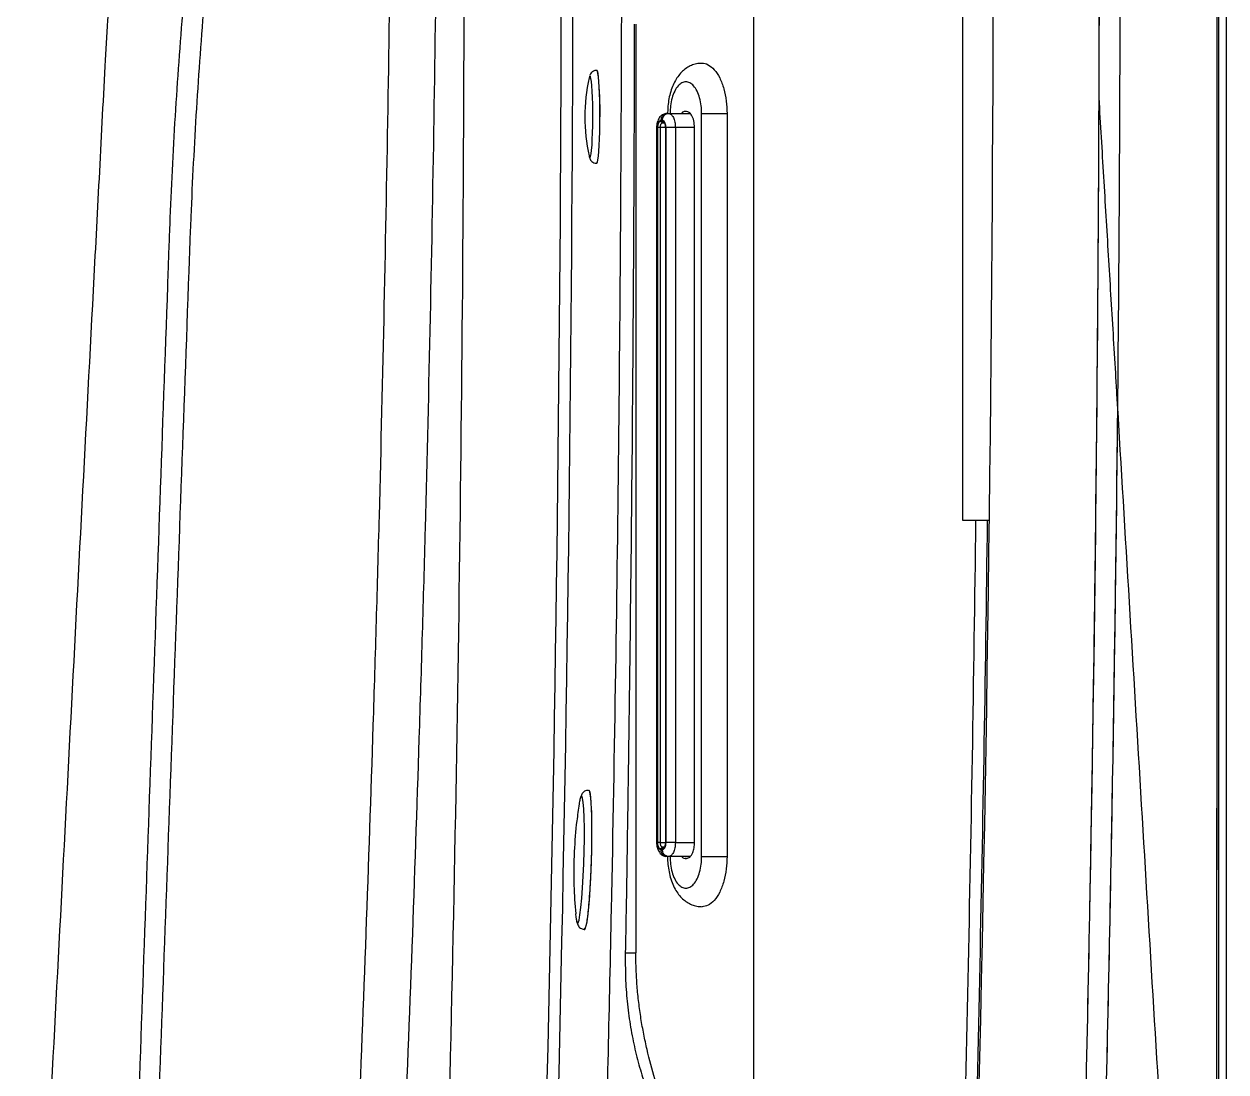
# Model space of a CAD drawing. Extents: x 527 to 611, y 788 to 934.
# Drawn here: x 598.55 to 611.49, y 832.76 to 844.04 of the extents above; entities that cross this region are included whole.
import ezdxf

# ---------------------------------------------------------------- set-up
doc = ezdxf.new("R2010")
doc.units = 0
doc.header["$MEASUREMENT"] = 0
doc.layers.add('1', color=4, linetype='Continuous')
doc.layers.add('GEOMETRY', color=3, linetype='Continuous', lineweight=25)

# ---------------------------------------------------------------- blocks, each defined once
blk = doc.blocks.new('2026_FLAIR')
at = {"layer": 'GEOMETRY'}
for p, q in [((84.42, 81.522), (84.42, 17.135)), ((84.42, 81.522), (84.42, 2.898)), ((81.583, 53.339), (81.583, 35.339)), ((79.338, 25.681), (79.338, 45.681)), ((78.066, 40.681), (78.066, 30.681)), ((77.648, 40.182), (77.645, 40.182)), ((78.613, 39.739), (78.598, 39.739)), ((78.599, 39.739), (78.598, 39.739)), ((78.611, 39.738), (78.599, 39.739)), ((78.353, 39.644), (78.337, 39.644)), ((78.338, 39.638), (78.353, 39.638)), ((78.37, 39.618), (78.355, 39.618)), ((78.355, 39.618), (78.37, 39.618)), ((78.37, 39.618), (78.375, 39.616)), ((78.402, 39.719), (78.418, 39.719)), ((78.418, 39.719), (78.65, 39.719)), ((78.775, 31.719), (78.775, 39.719)), ((79.048, 39.719), (79.048, 31.719)), ((78.29, 39.569), (78.29, 31.868)), ((78.3, 39.569), (78.3, 31.869)), ((78.303, 31.869), (78.303, 39.568)), ((78.33, 39.568), (78.33, 31.869)), ((78.385, 39.567), (78.33, 39.568)), ((78.385, 39.568), (78.385, 31.869)), ((78.388, 39.568), (78.388, 31.869)), ((78.391, 31.869), (78.391, 39.569)), ((78.492, 39.569), (78.492, 31.869)), ((78.698, 39.569), (78.492, 39.569)), ((78.698, 31.869), (78.698, 39.569)), ((81.583, 35.339), (81.864, 35.339)), ((78.33, 31.869), (78.385, 31.87)), ((78.492, 31.869), (78.698, 31.869)), ((78.337, 31.794), (78.353, 31.794)), ((78.353, 31.799), (78.338, 31.799)), ((78.355, 31.819), (78.37, 31.819)), ((78.37, 31.819), (78.355, 31.819)), ((78.375, 31.821), (78.37, 31.819)), ((78.418, 31.719), (78.402, 31.719)), ((78.651, 31.719), (78.418, 31.719)), ((78.598, 31.699), (78.613, 31.699)), ((78.612, 31.699), (78.598, 31.699)), ((77.953, 30.681), (78.066, 30.681))]:
    blk.add_line(p, q, dxfattribs=at)
at = {"layer": 'GEOMETRY', "flags": 128}
for points in [[(77.567, 40.117), (77.567, 40.116), (77.563, 40.102)], [(77.588, 40.061), (77.583, 40.096), (77.578, 40.117), (77.572, 40.124), (77.567, 40.117)], [(77.663, 40.111), (77.658, 40.149), (77.652, 40.172), (77.646, 40.182), (77.645, 40.182)], [(77.666, 40.111), (77.66, 40.149), (77.655, 40.172), (77.649, 40.182), (77.648, 40.182)], [(77.568, 39.245), (77.569, 39.242), (77.575, 39.242), (77.58, 39.256), (77.586, 39.284), (77.59, 39.325), (77.595, 39.377), (77.598, 39.439), (77.601, 39.509), (77.602, 39.584), (77.603, 39.663), (77.603, 39.742), (77.602, 39.819), (77.599, 39.892), (77.596, 39.958), (77.592, 40.015), (77.588, 40.061)], [(77.645, 39.182), (77.647, 39.183), (77.653, 39.195), (77.659, 39.221), (77.664, 39.26), (77.669, 39.311), (77.673, 39.373), (77.676, 39.444), (77.678, 39.522), (77.68, 39.604), (77.68, 39.689), (77.679, 39.773), (77.678, 39.855), (77.675, 39.932), (77.672, 40.002), (77.668, 40.062), (77.663, 40.111)], [(77.563, 39.262), (77.564, 39.256), (77.568, 39.245)], [(77.417, 31.102), (77.42, 31.068), (77.427, 31.023), (77.436, 31.001), (77.445, 31.005), (77.455, 31.035), (77.465, 31.09), (77.475, 31.171), (77.485, 31.27), (77.494, 31.382), (77.501, 31.506), (77.506, 31.642), (77.51, 31.779), (77.512, 31.907), (77.512, 32.027), (77.509, 32.137), (77.506, 32.232), (77.5, 32.302), (77.493, 32.347), (77.484, 32.368), (77.484, 32.368)], [(77.514, 30.933), (77.518, 30.935), (77.526, 30.949), (77.533, 30.977), (77.541, 31.019), (77.549, 31.072), (77.556, 31.137), (77.564, 31.212), (77.57, 31.296), (77.576, 31.387), (77.582, 31.484), (77.586, 31.584), (77.59, 31.686), (77.592, 31.788), (77.594, 31.888), (77.594, 31.985), (77.594, 32.075), (77.592, 32.159), (77.59, 32.233), (77.586, 32.297), (77.582, 32.35), (77.576, 32.39), (77.57, 32.417), (77.564, 32.431), (77.56, 32.432)]]:
    blk.add_lwpolyline(points, dxfattribs=at)
at = {"layer": 'GEOMETRY'}
for centre, radius, start, end in [((-466.785, 42.21), 548.701, 357.54177, 3.13498), ((-466.785, 42.21), 544.051, 357.59441, 359.98781), ((-466.785, 42.21), 544.176, 357.6105, 359.98781), ((79.518, 39.682), 2, 167.8788, 192.1212), ((73.441, 39.729), 4.241, 359.3686, 5.1715), ((-466.785, 42.21), 548.556, 358.21535, 359.2823), ((-466.785, 42.21), 548.681, 358.21536, 359.28246)]:
    blk.add_arc(centre, radius, start, end, dxfattribs=at)
for points, knots in [([(84.345, 18.384), (84.344, 23.645), (84.344, 28.907), (84.344, 39.43), (84.344, 44.691), (84.344, 55.214), (84.344, 60.476), (84.345, 68.368), (84.345, 70.999), (84.346, 74.945), (84.346, 76.26), (84.346, 78.234), (84.346, 79.22), (84.346, 80.371), (84.346, 80.947), (84.346, 81.234), (84.346, 81.378), (84.346, 81.44), (84.346, 81.481), (84.346, 81.501), (84.346, 81.522)], [0, 0, 0, 0, 0.25, 0.25, 0.5, 0.5, 0.75, 0.75, 0.875, 0.875, 0.9375, 0.9375, 0.96875, 0.984375, 0.992188, 0.996094, 0.998047, 0.999023, 0.999023, 1, 1, 1, 1]), ([(84.346, 2.898), (84.346, 2.924), (84.346, 2.949), (84.346, 3), (84.346, 3.077), (84.346, 3.256), (84.346, 3.615), (84.346, 4.331), (84.346, 5.765), (84.346, 6.993), (84.346, 9.45), (84.345, 11.088), (84.345, 16.002), (84.345, 19.278), (84.344, 29.106), (84.344, 35.658), (84.344, 48.762), (84.344, 55.314), (84.345, 65.142), (84.345, 68.418), (84.345, 73.332), (84.346, 74.97), (84.346, 77.427), (84.346, 78.655), (84.346, 80.089), (84.346, 80.805), (84.346, 81.164), (84.346, 81.343), (84.346, 81.42), (84.346, 81.471), (84.346, 81.496), (84.346, 81.522)], [0, 0, 0, 0, 0.000977, 0.000977, 0.001953, 0.003906, 0.007813, 0.015625, 0.03125, 0.0625, 0.0625, 0.125, 0.125, 0.25, 0.25, 0.5, 0.5, 0.75, 0.75, 0.875, 0.875, 0.9375, 0.9375, 0.96875, 0.984375, 0.992188, 0.996094, 0.998047, 0.999023, 0.999023, 1, 1, 1, 1]), ([(84.277, 81.473), (84.277, 81.47), (84.277, 81.468), (84.277, 81.462), (84.277, 81.455), (84.277, 81.437), (84.277, 81.401), (84.277, 81.33), (84.277, 81.188), (84.278, 80.903), (84.279, 80.334), (84.282, 79.195), (84.284, 78.219), (84.288, 76.267), (84.291, 74.966), (84.299, 71.062), (84.303, 68.459), (84.314, 60.651), (84.318, 55.446), (84.323, 45.035), (84.323, 39.829), (84.319, 29.418), (84.314, 24.213), (84.307, 19.008)], [0, 0, 0, 0, 0.000122, 0.000122, 0.000244, 0.000488, 0.000977, 0.001953, 0.003906, 0.007812, 0.015625, 0.03125, 0.0625, 0.0625, 0.125, 0.125, 0.25, 0.25, 0.5, 0.5, 0.75, 0.75, 1, 1, 1, 1]), ([(84.277, 81.473), (84.277, 81.469), (84.277, 81.466), (84.277, 81.46), (84.277, 81.45), (84.277, 81.428), (84.277, 81.383), (84.277, 81.294), (84.278, 81.115), (84.278, 80.757), (84.28, 80.041), (84.283, 78.61), (84.286, 77.383), (84.291, 74.929), (84.294, 73.293), (84.303, 68.385), (84.308, 65.113), (84.315, 58.569), (84.318, 55.298), (84.321, 48.754), (84.323, 42.21), (84.321, 35.666), (84.318, 29.122), (84.315, 25.851), (84.308, 19.307), (84.303, 16.035), (84.291, 9.491), (84.284, 6.219), (84.277, 2.947)], [0, 0, 0, 0, 0.000122, 0.000122, 0.000244, 0.000488, 0.000977, 0.001953, 0.003906, 0.007812, 0.015625, 0.03125, 0.0625, 0.0625, 0.125, 0.125, 0.25, 0.25, 0.375, 0.375, 0.5, 0.625, 0.625, 0.75, 0.75, 0.875, 0.875, 1, 1, 1, 1]), ([(81.835, 79.681), (81.846, 79.524), (81.866, 79.21), (81.897, 78.738), (81.927, 78.266), (81.957, 77.794), (81.986, 77.322), (82.015, 76.85), (82.044, 76.377), (82.072, 75.904), (82.1, 75.431), (82.127, 74.958), (82.154, 74.485), (82.181, 74.011), (82.207, 73.538), (82.233, 73.064), (82.258, 72.59), (82.283, 72.115), (82.308, 71.641), (82.332, 71.166), (82.356, 70.692), (82.379, 70.217), (82.435, 69.074), (82.518, 67.263), (82.62, 64.78), (82.712, 62.29), (82.792, 59.801), (82.862, 57.314), (82.921, 54.828), (82.969, 52.337), (82.999, 50.373), (83.017, 48.938), (83.026, 48.033), (83.034, 47.129), (83.041, 46.224), (83.047, 45.319), (83.051, 44.414), (83.054, 43.508), (83.055, 42.603), (83.055, 41.697), (83.053, 40.791), (83.051, 40.187), (83.05, 39.885)], [0, 0, 0, 0, 0.011865, 0.023734, 0.035607, 0.047484, 0.059366, 0.071251, 0.08314, 0.095033, 0.10693, 0.118831, 0.130736, 0.142645, 0.154558, 0.166475, 0.178397, 0.190322, 0.202252, 0.214185, 0.226123, 0.238065, 0.250011, 0.312259, 0.374667, 0.437237, 0.49997, 0.562266, 0.624696, 0.687259, 0.749958, 0.77267, 0.795386, 0.818105, 0.840828, 0.863555, 0.886286, 0.909021, 0.93176, 0.954502, 0.977249, 1, 1, 1, 1]), ([(81.835, 79.681), (82.054, 76.381), (82.243, 73.068), (82.402, 69.741), (82.561, 66.444), (82.69, 63.129), (82.791, 59.795), (82.89, 56.492), (82.962, 53.175), (83.005, 49.842), (83.048, 46.527), (83.063, 43.207), (83.05, 39.885)], [0, 0, 0, 0, 0.25, 0.25, 0.25, 0.5, 0.5, 0.5, 0.75, 0.75, 0.75, 1, 1, 1, 1]), ([(83.254, 36.501), (83.29, 40.103), (83.292, 43.706), (83.227, 50.911), (83.16, 54.512), (82.955, 61.711), (82.818, 65.309), (82.469, 72.503), (82.258, 76.099), (82.011, 79.693)], [0, 0, 0, 0, 0.25, 0.25, 0.5, 0.5, 0.75, 0.75, 1, 1, 1, 1]), ([(83.254, 36.501), (83.29, 40.103), (83.292, 43.706), (83.227, 50.911), (83.16, 54.512), (82.955, 61.711), (82.818, 65.309), (82.469, 72.503), (82.258, 76.099), (82.011, 79.693)], [0.807814, 0.807814, 0.807814, 0.807814, 1.082323, 1.082323, 1.356832, 1.356832, 1.631341, 1.631341, 1.90585, 1.90585, 1.90585, 1.90585]), ([(77.415, 18.847), (77.457, 19.872), (77.542, 21.921), (77.647, 24.996), (77.736, 28.072), (77.823, 31.833), (77.893, 36.28), (77.922, 41.413), (77.916, 45.532), (77.882, 47.939), (77.873, 48.635)], [0, 0, 0, 0, 0.103256, 0.206512, 0.309781, 0.41305, 0.585314, 0.757578, 0.929903, 1, 1, 1, 1]), ([(73.38, 42.686), (73.374, 42.638), (73.368, 42.589), (73.356, 42.492), (73.351, 42.443), (73.334, 42.297), (73.323, 42.199), (73.29, 41.907), (73.27, 41.712), (73.232, 41.322), (73.214, 41.127), (73.181, 40.737), (73.165, 40.542), (73.122, 39.957), (73.097, 39.568), (73.067, 38.984), (73.058, 38.789), (73.047, 38.497), (73.043, 38.4), (73.036, 38.205), (73.033, 38.108), (73.002, 37.232), (72.974, 36.456), (72.919, 34.908), (72.892, 34.136), (72.81, 31.825), (72.756, 30.293), (72.648, 27.243), (72.595, 25.728), (72.542, 24.222)], [0, 0, 0, 0, 0.007813, 0.007813, 0.015625, 0.015625, 0.03125, 0.03125, 0.0625, 0.0625, 0.09375, 0.09375, 0.125, 0.125, 0.1875, 0.1875, 0.21875, 0.21875, 0.234375, 0.234375, 0.25, 0.25, 0.375, 0.375, 0.5, 0.5, 0.75, 0.75, 1, 1, 1, 1]), ([(72.759, 24.258), (72.814, 25.761), (72.868, 27.274), (72.978, 30.318), (73.033, 31.848), (73.117, 34.154), (73.145, 34.925), (73.201, 36.471), (73.229, 37.245), (73.261, 38.119), (73.264, 38.216), (73.271, 38.411), (73.275, 38.508), (73.287, 38.799), (73.296, 38.993), (73.326, 39.576), (73.35, 39.965), (73.407, 40.743), (73.44, 41.132), (73.516, 41.91), (73.558, 42.299), (73.606, 42.688)], [0, 0, 0, 0, 0.25, 0.25, 0.5, 0.5, 0.625, 0.625, 0.75, 0.75, 0.765625, 0.765625, 0.78125, 0.78125, 0.8125, 0.8125, 0.875, 0.875, 0.9375, 0.9375, 1, 1, 1, 1]), ([(72.519, 42.196), (72.5, 42.033), (72.481, 41.869), (72.448, 41.541), (72.432, 41.377), (72.39, 40.885), (72.368, 40.557), (72.35, 40.229)], [0, 0, 0, 0, 0.02035008, 0.02035008, 0.04070015, 0.04070015, 0.08140031, 0.08140031, 0.08140031, 0.08140031]), ([(75.428, 42.192), (75.412, 40.669), (75.387, 39.153), (75.339, 36.888), (75.321, 36.134), (75.292, 35.007), (75.281, 34.631), (75.26, 33.881), (75.248, 33.507), (75.189, 31.637), (75.134, 30.149), (75.041, 27.93), (75.008, 27.192), (74.939, 25.722), (74.903, 24.989), (74.864, 24.258)], [0, 0, 0, 0, 0.25, 0.25, 0.375, 0.375, 0.4375, 0.4375, 0.5, 0.5, 0.75, 0.75, 0.875, 0.875, 1, 1, 1, 1]), ([(75.363, 24.074), (75.402, 24.808), (75.438, 25.544), (75.508, 27.022), (75.54, 27.764), (75.634, 29.994), (75.688, 31.489), (75.747, 33.367), (75.759, 33.744), (75.781, 34.497), (75.791, 34.875), (75.821, 36.008), (75.839, 36.765), (75.871, 38.282), (75.885, 39.042), (75.909, 40.566), (75.919, 41.329), (75.927, 42.094)], [0, 0, 0, 0, 0.125, 0.125, 0.25, 0.25, 0.5, 0.5, 0.5625, 0.5625, 0.625, 0.625, 0.75, 0.75, 0.875, 0.875, 1, 1, 1, 1]), ([(76.216, 42.094), (76.216, 41.323), (76.209, 38.233), (76.15, 32.825), (75.985, 25.877), (75.817, 21.248), (75.717, 18.937)], [0, 0, 0, 0, 0.099878, 0.400169, 0.700461, 1, 1, 1, 1]), ([(78.05, 40.681), (78.049, 40.136), (78.045, 38.88), (78.033, 36.912), (78.013, 34.776), (77.99, 32.996), (77.97, 31.631), (77.959, 30.978), (77.953, 30.681)], [0.3272005, 0.3272005, 0.3272005, 0.3272005, 0.375, 0.4375, 0.5, 0.5625, 0.59375, 0.6198438, 0.6198438, 0.6198438, 0.6198438]), ([(78.778, 40.258), (78.759, 40.257), (78.72, 40.255), (78.664, 40.237), (78.613, 40.21), (78.568, 40.173), (78.526, 40.127), (78.49, 40.072), (78.459, 40.008), (78.435, 39.936), (78.418, 39.858), (78.41, 39.785), (78.409, 39.738), (78.408, 39.719)], [0, 0, 0, 0, 0.083464, 0.165916, 0.24792, 0.331793, 0.419871, 0.514108, 0.614775, 0.719302, 0.823501, 0.926501, 1, 1, 1, 1]), ([(78.778, 40.259), (78.778, 40.259), (78.8, 40.264), (78.846, 40.245), (78.913, 40.195), (78.972, 40.105), (79.016, 39.988), (79.043, 39.855), (79.047, 39.763), (79.048, 39.719)], [0, 0, 0, 0, 0.000031, 0.157033, 0.325374, 0.500016, 0.674657, 0.842998, 1, 1, 1, 1]), ([(72.35, 40.229), (72.34, 40.027), (72.329, 39.825), (72.308, 39.422), (72.298, 39.221), (72.266, 38.617), (72.245, 38.214), (72.224, 37.812)], [0.0814003, 0.0814003, 0.0814003, 0.0814003, 0.106419, 0.106419, 0.1314378, 0.1314378, 0.1814752, 0.1814752, 0.1814752, 0.1814752]), ([(77.646, 40.181), (77.644, 40.181), (77.632, 40.183), (77.612, 40.176), (77.591, 40.162), (77.579, 40.146), (77.574, 40.136), (77.572, 40.132), (77.572, 40.132)], [0, 0, 0, 0, 0.061739, 0.33031, 0.5532, 0.764005, 0.990427, 1, 1, 1, 1]), ([(78.775, 39.719), (78.774, 39.747), (78.772, 39.804), (78.755, 39.888), (78.727, 39.962), (78.69, 40.018), (78.648, 40.051), (78.605, 40.062), (78.562, 40.051), (78.52, 40.018), (78.483, 39.962), (78.455, 39.888), (78.438, 39.804), (78.436, 39.747), (78.435, 39.719)], [0, 0, 0, 0, 0.078504, 0.162677, 0.25, 0.337323, 0.421496, 0.5, 0.578504, 0.662677, 0.75, 0.837323, 0.921496, 1, 1, 1, 1]), ([(83.05, 39.885), (83.049, 39.722), (83.048, 39.396), (83.046, 38.906), (83.043, 38.417), (83.039, 37.928), (83.035, 37.439), (83.031, 36.95), (83.027, 36.461), (83.022, 35.973), (83.016, 35.484), (83.011, 34.996), (83.004, 34.507), (82.998, 34.019), (82.991, 33.531), (82.983, 33.043), (82.976, 32.556), (82.967, 32.068), (82.959, 31.58), (82.939, 30.52), (82.905, 28.89), (82.851, 26.69), (82.788, 24.495), (82.717, 22.298), (82.637, 20.1), (82.549, 17.902), (82.452, 15.708), (82.368, 13.954), (82.301, 12.637), (82.255, 11.757), (82.207, 10.878), (82.158, 9.999), (82.108, 9.121), (82.056, 8.244), (82.003, 7.367), (81.949, 6.49), (81.893, 5.615), (81.854, 5.031), (81.835, 4.739)], [0, 0, 0, 0, 0.013918, 0.027832, 0.041743, 0.05565, 0.069554, 0.083454, 0.097351, 0.111245, 0.125135, 0.139022, 0.152905, 0.166785, 0.180662, 0.194535, 0.208405, 0.222271, 0.236135, 0.249995, 0.312697, 0.375263, 0.437695, 0.499994, 0.562701, 0.625269, 0.687698, 0.749989, 0.775058, 0.800113, 0.825152, 0.850175, 0.875184, 0.900177, 0.925155, 0.950118, 0.975067, 1, 1, 1, 1]), ([(83.05, 39.885), (83.039, 36.948), (83.005, 34.017), (82.95, 31.093), (82.894, 28.15), (82.816, 25.22), (82.716, 22.303), (82.615, 19.361), (82.491, 16.432), (82.346, 13.518), (82.198, 10.582), (82.028, 7.655), (81.835, 4.739)], [0, 0, 0, 0, 0.25, 0.25, 0.25, 0.5, 0.5, 0.5, 0.75, 0.75, 0.75, 1, 1, 1, 1]), ([(83.05, 39.885), (83.067, 39.603), (83.084, 39.32), (83.118, 38.755), (83.135, 38.473), (83.161, 38.05), (83.169, 37.909), (83.186, 37.627), (83.195, 37.486), (83.212, 37.204), (83.22, 37.063), (83.233, 36.852), (83.237, 36.782), (83.245, 36.641), (83.25, 36.571), (83.254, 36.501)], [0, 0, 0, 0, 0.25, 0.25, 0.5, 0.5, 0.625, 0.625, 0.75, 0.75, 0.875, 0.875, 0.9375, 0.9375, 1, 1, 1, 1]), ([(78.598, 39.739), (78.585, 39.738), (78.571, 39.737), (78.56, 39.72), (78.559, 39.719)], [0, 0, 0, 0, 0.899317, 1, 1, 1, 1]), ([(78.698, 39.569), (78.696, 39.593), (78.693, 39.643), (78.67, 39.7), (78.641, 39.733), (78.622, 39.737), (78.613, 39.739)], [0, 0, 0, 0, 0.270261, 0.562429, 0.789736, 1, 1, 1, 1]), ([(78.39, 39.717), (78.377, 39.714), (78.35, 39.708), (78.322, 39.679), (78.306, 39.649), (78.297, 39.624), (78.291, 39.596), (78.29, 39.578), (78.29, 39.569)], [0, 0, 0, 0, 0.23421, 0.483453, 0.61169, 0.740859, 0.870406, 1, 1, 1, 1]), ([(78.337, 39.644), (78.332, 39.642), (78.321, 39.639), (78.309, 39.619), (78.301, 39.595), (78.3, 39.577), (78.3, 39.569)], [0, 0, 0, 0, 0.279619, 0.559234, 0.779615, 1, 1, 1, 1]), ([(78.303, 39.568), (78.303, 39.579), (78.305, 39.599), (78.314, 39.622), (78.326, 39.636), (78.334, 39.637), (78.338, 39.638)], [0, 0, 0, 0, 0.279599, 0.559224, 0.779618, 1, 1, 1, 1]), ([(78.33, 39.568), (78.33, 39.575), (78.331, 39.588), (78.337, 39.604), (78.345, 39.616), (78.351, 39.617), (78.355, 39.618)], [0, 0, 0, 0, 0.24999, 0.500001, 0.75001, 1, 1, 1, 1]), ([(78.402, 39.719), (78.393, 39.717), (78.374, 39.715), (78.352, 39.694), (78.339, 39.669), (78.338, 39.652), (78.337, 39.644)], [0, 0, 0, 0, 0.270261, 0.562429, 0.789736, 1, 1, 1, 1]), ([(78.355, 39.618), (78.352, 39.619), (78.347, 39.619), (78.342, 39.625), (78.338, 39.632), (78.338, 39.636), (78.338, 39.638)], [0, 0, 0, 0, 0.270498, 0.562368, 0.7895, 1, 1, 1, 1]), ([(78.353, 39.644), (78.354, 39.654), (78.357, 39.676), (78.374, 39.702), (78.396, 39.716), (78.411, 39.718), (78.418, 39.719)], [0, 0, 0, 0, 0.270261, 0.562429, 0.789736, 1, 1, 1, 1]), ([(78.391, 39.569), (78.39, 39.58), (78.388, 39.602), (78.378, 39.626), (78.366, 39.641), (78.357, 39.643), (78.353, 39.644)], [0, 0, 0, 0, 0.279591, 0.559216, 0.779611, 1, 1, 1, 1]), ([(78.353, 39.638), (78.358, 39.637), (78.368, 39.634), (78.38, 39.616), (78.386, 39.592), (78.387, 39.576), (78.388, 39.568)], [0, 0, 0, 0, 0.279618, 0.559233, 0.779615, 1, 1, 1, 1]), ([(78.37, 39.618), (78.367, 39.619), (78.362, 39.619), (78.356, 39.625), (78.353, 39.632), (78.353, 39.636), (78.353, 39.638)], [0, 0, 0, 0, 0.270502, 0.562367, 0.789496, 1, 1, 1, 1]), ([(78.375, 39.617), (78.375, 39.616), (78.374, 39.615), (78.377, 39.61), (78.38, 39.602), (78.382, 39.593), (78.384, 39.582), (78.385, 39.573), (78.385, 39.568)], [0, 0, 0, 0, 0.1312368, 0.3567469, 0.4918777, 0.6435266, 0.8126641, 1, 1, 1, 1]), ([(78.418, 39.719), (78.428, 39.716), (78.447, 39.712), (78.472, 39.677), (78.489, 39.628), (78.491, 39.588), (78.492, 39.569)], [0, 0, 0, 0, 0.249998, 0.500013, 0.750024, 1, 1, 1, 1]), ([(78.775, 39.719), (78.792, 39.719), (78.828, 39.719), (78.908, 39.719), (78.986, 39.719), (79.028, 39.719), (79.048, 39.719)], [0, 0, 0, 0, 0.270261, 0.562429, 0.789736, 1, 1, 1, 1]), ([(78.291, 39.569), (78.291, 39.569), (78.29, 39.569), (78.296, 39.569), (78.3, 39.569)], [0, 0, 0, 0, 0.349761, 1, 1, 1, 1]), ([(78.33, 39.568), (78.327, 39.568), (78.322, 39.568), (78.313, 39.568), (78.307, 39.568), (78.304, 39.568), (78.303, 39.568)], [0, 0, 0, 0, 0.270372, 0.562401, 0.789626, 1, 1, 1, 1]), ([(78.388, 39.568), (78.386, 39.568), (78.385, 39.568), (78.385, 39.568), (78.385, 39.568)], [0, 0, 0, 0, 0.808984, 1, 1, 1, 1]), ([(78.492, 39.569), (78.483, 39.569), (78.462, 39.569), (78.43, 39.569), (78.405, 39.569), (78.395, 39.569), (78.391, 39.569)], [0, 0, 0, 0, 0.270372, 0.562401, 0.789626, 1, 1, 1, 1]), ([(77.572, 39.232), (77.573, 39.23), (77.576, 39.223), (77.585, 39.209), (77.603, 39.193), (77.625, 39.182), (77.64, 39.183), (77.645, 39.183)], [0, 0, 0, 0, 0.122622, 0.356839, 0.600439, 0.860726, 1, 1, 1, 1]), ([(72.224, 37.812), (72.051, 34.526), (71.881, 31.269), (71.634, 26.569), (71.557, 25.095), (71.48, 23.63)], [0.1814752, 0.1814752, 0.1814752, 0.1814752, 0.5907376, 0.5907376, 0.7792677, 0.7792677, 0.7792677, 0.7792677]), ([(82.011, 4.728), (82.193, 7.372), (82.355, 10.017), (82.64, 15.31), (82.763, 17.958), (82.969, 23.254), (83.053, 25.902), (83.149, 29.877), (83.177, 31.202), (83.222, 33.852), (83.241, 35.176), (83.254, 36.501)], [0, 0, 0, 0, 0.25, 0.25, 0.5, 0.5, 0.75, 0.75, 0.875, 0.875, 1, 1, 1, 1]), ([(82.011, 4.728), (82.375, 10.016), (82.659, 15.31), (83.072, 25.902), (83.2, 31.201), (83.254, 36.501)], [0, 0, 0, 0, 0.4039071, 0.4039071, 0.8078141, 0.8078141, 0.8078141, 0.8078141]), ([(83.254, 36.501), (83.298, 35.774), (83.341, 35.047), (83.429, 33.593), (83.473, 32.866), (83.56, 31.411), (83.604, 30.683), (83.692, 29.227), (83.736, 28.499), (83.867, 26.313), (83.955, 24.854), (84.131, 21.933), (84.219, 20.471), (84.307, 19.008)], [0, 0, 0, 0, 0.125, 0.125, 0.25, 0.25, 0.375, 0.375, 0.5, 0.5, 0.75, 0.75, 1, 1, 1, 1]), ([(77.484, 32.368), (77.48, 32.369), (77.474, 32.37), (77.465, 32.341), (77.458, 32.303), (77.455, 32.285)], [0, 0, 0, 0, 0.353956, 0.693607, 1, 1, 1, 1]), ([(77.556, 32.431), (77.549, 32.431), (77.533, 32.43), (77.506, 32.418), (77.486, 32.396), (77.478, 32.376), (77.475, 32.365)], [0, 0, 0, 0, 0.132036, 0.279556, 0.628666, 1, 1, 1, 1]), ([(77.557, 32.425), (77.558, 32.427), (77.566, 32.445), (77.578, 32.366), (77.59, 32.193), (77.592, 31.931), (77.586, 31.634), (77.571, 31.343), (77.551, 31.108), (77.53, 30.956), (77.517, 30.945), (77.511, 30.94)], [0, 0, 0, 0, 0.019244, 0.144244, 0.269244, 0.394244, 0.519244, 0.644244, 0.769244, 0.894244, 1, 1, 1, 1]), ([(77.457, 32.285), (77.448, 32.225), (77.421, 32.055), (77.4, 31.762), (77.393, 31.427), (77.411, 31.204), (77.419, 31.102)], [0, 0, 0, 0, 0.154281, 0.434212, 0.741611, 1, 1, 1, 1]), ([(78.29, 31.869), (78.29, 31.856), (78.292, 31.828), (78.303, 31.792), (78.32, 31.763), (78.339, 31.742), (78.363, 31.725), (78.381, 31.722), (78.39, 31.72)], [0, 0, 0, 0, 0.17198, 0.389837, 0.520088, 0.665434, 0.825777, 1, 1, 1, 1]), ([(78.291, 31.869), (78.291, 31.869), (78.29, 31.869), (78.296, 31.869), (78.3, 31.869)], [0, 0, 0, 0, 0.349703, 1, 1, 1, 1]), ([(78.3, 31.869), (78.301, 31.858), (78.302, 31.836), (78.312, 31.811), (78.324, 31.796), (78.333, 31.794), (78.337, 31.794)], [0, 0, 0, 0, 0.279591, 0.559216, 0.779611, 1, 1, 1, 1]), ([(78.338, 31.799), (78.333, 31.8), (78.322, 31.803), (78.311, 31.822), (78.304, 31.845), (78.303, 31.861), (78.303, 31.869)], [0, 0, 0, 0, 0.279615, 0.559229, 0.779599, 1, 1, 1, 1]), ([(78.33, 31.869), (78.327, 31.869), (78.322, 31.869), (78.313, 31.869), (78.307, 31.869), (78.304, 31.869), (78.303, 31.869)], [0, 0, 0, 0, 0.270372, 0.562401, 0.789626, 1, 1, 1, 1]), ([(78.355, 31.819), (78.351, 31.82), (78.345, 31.821), (78.337, 31.833), (78.331, 31.849), (78.33, 31.862), (78.33, 31.869)], [0, 0, 0, 0, 0.249993, 0.499971, 0.749966, 1, 1, 1, 1]), ([(78.353, 31.794), (78.359, 31.795), (78.37, 31.798), (78.382, 31.818), (78.389, 31.843), (78.39, 31.86), (78.391, 31.869)], [0, 0, 0, 0, 0.279607, 0.55922, 0.779595, 1, 1, 1, 1]), ([(78.388, 31.869), (78.387, 31.859), (78.386, 31.838), (78.376, 31.815), (78.365, 31.801), (78.357, 31.8), (78.353, 31.799)], [0, 0, 0, 0, 0.279619, 0.559235, 0.779616, 1, 1, 1, 1]), ([(78.385, 31.869), (78.385, 31.863), (78.384, 31.85), (78.38, 31.835), (78.377, 31.825), (78.375, 31.822), (78.375, 31.82)], [0, 0, 0, 0, 0.233948, 0.479822, 0.734764, 1, 1, 1, 1]), ([(78.385, 31.869), (78.385, 31.869), (78.385, 31.869), (78.387, 31.869), (78.388, 31.869)], [0, 0, 0, 0, 0.350671, 1, 1, 1, 1]), ([(78.492, 31.869), (78.483, 31.869), (78.462, 31.869), (78.43, 31.869), (78.405, 31.869), (78.395, 31.869), (78.391, 31.869)], [0, 0, 0, 0, 0.270372, 0.562401, 0.789626, 1, 1, 1, 1]), ([(78.492, 31.869), (78.491, 31.849), (78.489, 31.81), (78.472, 31.76), (78.447, 31.725), (78.428, 31.721), (78.418, 31.719)], [0, 0, 0, 0, 0.250034, 0.500031, 0.750011, 1, 1, 1, 1]), ([(78.613, 31.699), (78.625, 31.702), (78.65, 31.708), (78.678, 31.754), (78.695, 31.811), (78.697, 31.85), (78.698, 31.869)], [0, 0, 0, 0, 0.270261, 0.562429, 0.789736, 1, 1, 1, 1]), ([(78.402, 31.719), (78.393, 31.72), (78.374, 31.723), (78.352, 31.743), (78.339, 31.768), (78.338, 31.785), (78.337, 31.794)], [0, 0, 0, 0, 0.270261, 0.562429, 0.789736, 1, 1, 1, 1]), ([(78.355, 31.819), (78.352, 31.819), (78.347, 31.818), (78.342, 31.812), (78.338, 31.806), (78.338, 31.801), (78.338, 31.799)], [0, 0, 0, 0, 0.270498, 0.562368, 0.7895, 1, 1, 1, 1]), ([(78.37, 31.819), (78.367, 31.819), (78.362, 31.818), (78.356, 31.812), (78.353, 31.806), (78.353, 31.801), (78.353, 31.799)], [0, 0, 0, 0, 0.2705015, 0.5623673, 0.7894964, 1, 1, 1, 1]), ([(78.418, 31.719), (78.409, 31.72), (78.39, 31.723), (78.368, 31.743), (78.355, 31.768), (78.354, 31.785), (78.353, 31.794)], [0, 0, 0, 0, 0.270261, 0.562429, 0.789736, 1, 1, 1, 1]), ([(78.408, 31.719), (78.408, 31.704), (78.409, 31.662), (78.416, 31.594), (78.431, 31.515), (78.455, 31.439), (78.487, 31.37), (78.525, 31.311), (78.568, 31.263), (78.616, 31.226), (78.668, 31.199), (78.722, 31.182), (78.76, 31.18), (78.779, 31.179)], [0, 0, 0, 0, 0.055638, 0.158175, 0.261992, 0.368222, 0.478084, 0.577176, 0.669924, 0.756926, 0.84011, 0.921164, 1, 1, 1, 1]), ([(78.435, 31.719), (78.436, 31.691), (78.438, 31.633), (78.455, 31.549), (78.483, 31.475), (78.52, 31.419), (78.562, 31.386), (78.605, 31.375), (78.648, 31.386), (78.69, 31.419), (78.727, 31.475), (78.755, 31.549), (78.772, 31.633), (78.774, 31.691), (78.775, 31.719)], [0, 0, 0, 0, 0.078504, 0.162677, 0.25, 0.337323, 0.421496, 0.5, 0.578504, 0.662677, 0.75, 0.837323, 0.921496, 1, 1, 1, 1]), ([(78.56, 31.719), (78.563, 31.715), (78.575, 31.701), (78.588, 31.7), (78.598, 31.699)], [0, 0, 0, 0, 0.285813, 1, 1, 1, 1]), ([(78.775, 31.719), (78.792, 31.719), (78.828, 31.719), (78.908, 31.719), (78.986, 31.719), (79.028, 31.719), (79.048, 31.719)], [0, 0, 0, 0, 0.270261, 0.562429, 0.789736, 1, 1, 1, 1]), ([(79.048, 31.719), (79.047, 31.674), (79.043, 31.582), (79.016, 31.45), (78.972, 31.332), (78.913, 31.243), (78.846, 31.188), (78.801, 31.182), (78.778, 31.179)], [0, 0, 0, 0, 0.15707, 0.325484, 0.500201, 0.674917, 0.843331, 1, 1, 1, 1]), ([(77.424, 31.054), (77.425, 31.047), (77.428, 31.021), (77.439, 30.985), (77.465, 30.945), (77.497, 30.937), (77.511, 30.934)], [0, 0, 0, 0, 0.125593, 0.456856, 0.749271, 1, 1, 1, 1]), ([(77.953, 30.681), (77.953, 30.593), (77.952, 30.418), (77.971, 30.159), (78.003, 29.909), (78.049, 29.671), (78.106, 29.448), (78.183, 29.204), (78.282, 28.948), (78.401, 28.68), (78.525, 28.427), (78.65, 28.18), (78.774, 27.934), (78.895, 27.679), (78.986, 27.475), (79.033, 27.344), (79.045, 27.311)], [0, 0, 0, 0, 0.058782, 0.117558, 0.176338, 0.235126, 0.293917, 0.352725, 0.440925, 0.529145, 0.617373, 0.705606, 0.793838, 0.882067, 0.970286, 1, 1, 1, 1]), ([(79.338, 25.681), (79.338, 25.741), (79.335, 25.86), (79.325, 26.038), (79.307, 26.214), (79.283, 26.387), (79.253, 26.556), (79.206, 26.776), (79.135, 27.04), (79.037, 27.34), (78.93, 27.628), (78.818, 27.907), (78.702, 28.181), (78.587, 28.455), (78.474, 28.734), (78.367, 29.022), (78.269, 29.322), (78.198, 29.586), (78.151, 29.806), (78.121, 29.975), (78.097, 30.148), (78.079, 30.323), (78.069, 30.502), (78.066, 30.621), (78.066, 30.681)], [0, 0, 0, 0, 0.03125, 0.0625, 0.09375, 0.125, 0.15625, 0.1875, 0.25, 0.3125, 0.375, 0.4375, 0.5, 0.5625, 0.625, 0.6875, 0.75, 0.8125, 0.84375, 0.875, 0.90625, 0.9375, 0.96875, 1, 1, 1, 1])]:
    blk.add_open_spline(points, degree=3, knots=knots, dxfattribs=at)

msp = doc.modelspace()

# ---------------------------------------------------------------- block references
at = {"layer": '1'}
msp.add_blockref('2026_FLAIR', (527.067, 803.363), dxfattribs=at)

doc.saveas('drawing.dxf')
